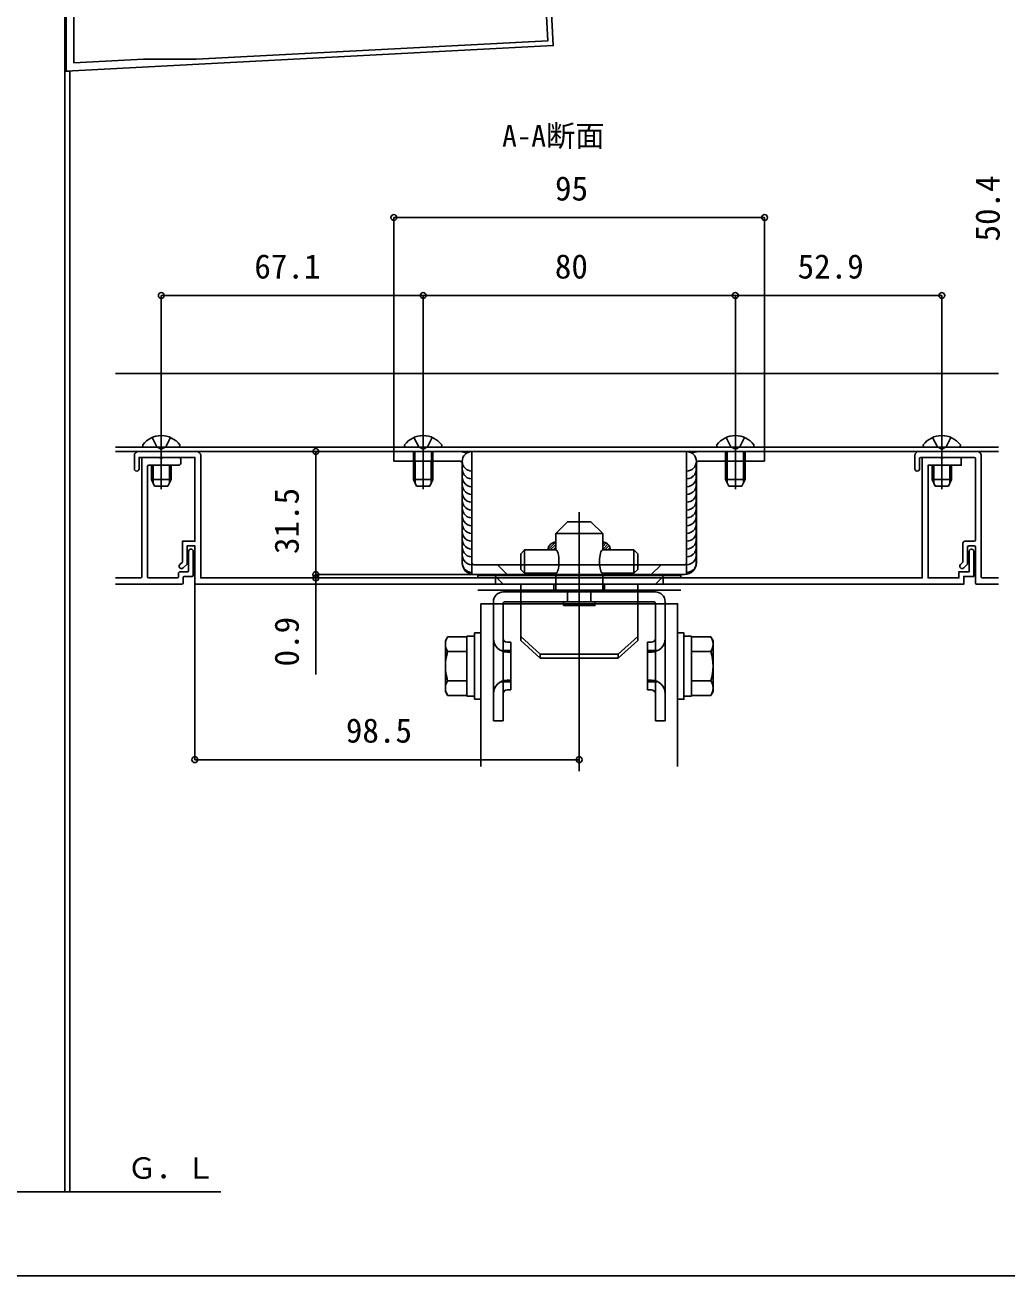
# Model space of a CAD drawing. Units: millimetres, scale not verified. Extents: x -8750 to 8750, y -12999 to 12940.
# Drawn here: x -2896 to 2136, y -12999 to -6584 of the extents above; entities that cross this region are included whole.
import ezdxf
from ezdxf.enums import TextEntityAlignment as Align

# ---------------------------------------------------------------- set-up
doc = ezdxf.new("R2010")
doc.units = ezdxf.units.MM
doc.header["$LTSCALE"] = 70
for name, color, linetype in [('0-0_0', 7, 'Continuous'), ('0-2_USER1', 3, 'Continuous'), ('0-3_YKK_11', 7, 'Continuous'), ('0-4_YKK_11E', 7, 'Continuous'), ('0-5_YKK_12', 2, 'Continuous'), ('0-6_YKK_13', 4, 'Continuous'), ('0-8_YKK_D', 6, 'Continuous'), ('0-9_YKK_ZWAK', 7, 'Continuous')]:
    doc.layers.add(name, color=color, linetype=linetype)
doc.styles.add('ＭＳ ゴシック', font='')
doc.styles.get('ＭＳ ゴシック').set_extended_font_data('MS Gothic')

msp = doc.modelspace()

# ---------------------------------------------------------------- linework, layer by layer
at = {"layer": '0-0_0'}
for p, q in [((1983.89, -8771.81), (1683.89, -8771.81)), ((-2298.11, -8811.81), (-2298.11, -9413.81)), ((-2207.27, -8801.81), (-2288.11, -8801.81)), ((-2268.11, -9413.81), (-2268.11, -8847.81)), ((-2262.11, -8841.81), (-2108.11, -8841.81)), ((-2108.11, -8801.81), (-2188.94, -8801.81)), ((-2098.11, -8831.81), (-2098.11, -8811.81)), ((1663.89, -8791.81), (1663.89, -8859.81)), ((1687.89, -8859.81), (1687.89, -8807.81)), ((1693.89, -8801.81), (1967.89, -8801.81)), ((1973.89, -8807.81), (1973.89, -9225.81)), ((2003.89, -9413.81), (2003.89, -8791.81)), ((1967.89, -9231.81), (1919.89, -9231.81)), ((-2058.11, -9283.81), (-2058.11, -9381.81)), ((-2034.11, -9405.81), (-2034.11, -9283.81)), ((1909.89, -9241.81), (1909.89, -9336.36)), ((1933.89, -9346.3), (1933.89, -9261.81)), ((1939.89, -9255.81), (1967.89, -9255.81)), ((1973.89, -9261.81), (1973.89, -9445.81)), ((1908.13, -9340.6), (1897.41, -9351.33)), ((1914.38, -9368.3), (1932.13, -9350.54)), ((-2304.11, -9419.81), (-2433.25, -9419.81)), ((-2116.11, -9419.81), (-2262.11, -9419.81)), ((-2110.11, -9397.81), (-2110.11, -9413.81)), ((-2064.11, -9387.81), (-2100.11, -9387.81)), ((-2086.11, -9445.81), (-2086.11, -9417.81)), ((-2080.11, -9411.81), (-2040.11, -9411.81)), ((2092.77, -9419.81), (2009.89, -9419.81)), ((-2433.25, -9451.81), (-2092.11, -9451.81)), ((1979.89, -9451.81), (2092.77, -9451.81))]:
    msp.add_line(p, q, dxfattribs=at)
for centre, radius, start, end in [((1683.89, -8791.81), 20, 90, 180), ((1983.89, -8791.81), 20, 0, 90), ((-2288.11, -8811.81), 10, 90, 180), ((-2262.11, -8847.81), 6, 90, 180), ((-2207.27, -8805.81), 4, 23.57818, 90), ((-2198.11, -8801.81), 6, 203.57818, 336.42182), ((-2188.94, -8805.81), 4, 90, 156.42182), ((-2108.11, -8811.81), 10, 0, 90), ((-2108.11, -8831.81), 10, 270, 0), ((1693.89, -8807.81), 6, 90, 180), ((1967.89, -8807.81), 6, 360, 90), ((1675.89, -8859.81), 12, 180, 0), ((1919.89, -9241.81), 10, 90, 180), ((1967.89, -9225.81), 6, 270, 360), ((-2046.11, -9283.81), 12, 0, 180), ((1939.89, -9261.81), 6, 90, 180), ((1967.89, -9261.81), 6, 360, 90), ((1905.89, -9359.81), 12, 135, 315), ((1903.89, -9336.36), 6, 315, 0), ((1927.89, -9346.3), 6, 315, 0), ((-2304.11, -9413.81), 6, 270, 0), ((-2262.11, -9413.81), 6, 180, 270), ((-2116.11, -9413.81), 6, 270, 360), ((-2100.11, -9397.81), 10, 90, 180), ((-2080.11, -9417.81), 6, 90, 180), ((-2064.11, -9381.81), 6, 270, 0), ((-2040.11, -9405.81), 6, 270, 360), ((2009.89, -9413.81), 6, 180, 270), ((-2092.11, -9445.81), 6, 270, 0), ((1979.89, -9445.81), 6, 180, 270)]:
    msp.add_arc(centre, radius, start, end, dxfattribs=at)
at = {"layer": '0-3_YKK_11'}
for p, q in [((-2287.58, -6759.9), (-2022.18, -6759.9)), ((-2016.11, -8771.81), (-2316.11, -8771.81)), ((-2336.11, -8791.81), (-2336.11, -8859.81))]:
    msp.add_line(p, q, dxfattribs=at)
for points in [[(-207.21, -6350.41), (-189.42, -6689.94), (-2685.99, -6820.78), (-2685.99, -5719.27)], [(-2645.99, -6337.24), (-2645.99, -6778.63), (-2289.68, -6759.96)], [(-2020.08, -6759.85), (-216.74, -6665.34), (-231.81, -6377.73), (-461.5, -6389.77), (-463.87, -6344.6), (-485.69, -6324.95), (-608.76, -6331.4), (-623.47, -6318.15), (-676.4, -6320.92)], [(-2312.11, -8859.81), (-2312.11, -8801.81), (-2026.11, -8801.81), (-2026.11, -9231.81), (-2090.11, -9231.81), (-2090.11, -9338.84), (-2102.59, -9351.33)], [(1941.89, -9283.81), (1941.89, -9387.81), (1889.89, -9387.81), (1889.89, -9419.81), (1731.89, -9419.81), (1731.89, -8841.81), (1901.89, -8841.81), (1901.89, -8801.81), (1811.06, -8801.81), (1807.39, -8804.21), (1796.39, -8804.21), (1792.73, -8801.81), (1701.89, -8801.81), (1701.89, -9419.81), (-1996.11, -9419.81), (-1996.11, -8791.81)], [(-2085.62, -9368.3), (-2066.11, -9348.78), (-2066.11, -9255.81), (-2026.11, -9255.81), (-2026.11, -9451.81)], [(-2026.11, -9451.81), (1913.89, -9451.81), (1913.89, -9411.81), (1965.89, -9411.81), (1965.89, -9283.81)]]:
    msp.add_lwpolyline(points, dxfattribs=at)
for centre, radius, start, end in [((-2287.58, -6799.9), 40, 89.99996, 92.99997), ((-2022.18, -6719.9), 40, 269.99995, 272.99995), ((-2316.11, -8791.81), 20, 90.00001, 179.99999), ((-2016.11, -8791.81), 20, 0.00001, 89.99999), ((-2324.11, -8859.81), 12, 179.99999, 0.00001), ((1953.89, -9283.81), 12, 359.99999, 180.00001), ((-2094.11, -9359.81), 12, 134.99999, 315.00001)]:
    msp.add_arc(centre, radius, start, end, dxfattribs=at)
at = {"layer": '0-4_YKK_11E'}
for p, q in [((-486.11, -9451.81), (-486.11, -9419.81)), ((373.89, -9451.81), (373.89, -9419.81))]:
    msp.add_line(p, q, dxfattribs=at)
at = {"layer": '0-5_YKK_12'}
for p, q in [((-2692.03, -12567.37), (-2692.03, -2457.36)), ((-2692.03, -6820.79), (-2666.03, -6820.79)), ((-2666.03, -12567.37), (-2666.03, -6820.79)), ((-2433.25, -8371.81), (2092.77, -8371.81)), ((-2433.25, -8749.81), (2092.77, -8749.81)), ((-2433.25, -8771.81), (2092.77, -8771.81)), ((-2433.25, -8771.81), (2092.77, -8771.81)), ((-56.11, -10411.2), (-56.11, -9081.81)), ((-560.11, -9551.81), (-560.11, -10387.2)), ((-8035.12, -12567.37), (-1892.42, -12567.37))]:
    msp.add_line(p, q, dxfattribs=at)
msp.add_lwpolyline([(-560.11, -9551.81), (447.89, -9551.81), (447.89, -10387.2)], dxfattribs=at)
at = {"layer": '0-6_YKK_13'}
for p, q in [((-2245.11, -8699.58), (-2221.01, -8747.91)), ((-2198.11, -8669.81), (-2198.11, -8963.8)), ((-2151.11, -8699.58), (-2175.21, -8747.91)), ((-903.11, -8699.58), (-879.01, -8747.91)), ((-856.11, -8669.81), (-856.11, -8963.8)), ((-809.11, -8699.58), (-833.21, -8747.91)), ((696.89, -8699.58), (720.99, -8747.91)), ((743.89, -8669.81), (743.89, -8963.8)), ((790.89, -8699.58), (766.79, -8747.91)), ((1754.89, -8699.58), (1778.99, -8747.91)), ((1801.89, -8669.81), (1801.89, -8963.8)), ((1848.89, -8699.58), (1824.79, -8747.91)), ((-2293.11, -8737.82), (-2293.11, -8739.81)), ((-2283.11, -8749.81), (-2113.11, -8749.81)), ((-2198.11, -8760.09), (-2221.01, -8747.91)), ((-2198.11, -8760.09), (-2175.21, -8747.91)), ((-2103.11, -8737.82), (-2103.11, -8739.81)), ((-666.11, -8771.81), (-1006.11, -8771.81)), ((-1006.11, -8771.81), (-1006.11, -8821.81)), ((-951.11, -8737.82), (-951.11, -8739.81)), ((-941.11, -8749.81), (-771.11, -8749.81)), ((-906.11, -8771.81), (-906.11, -8821.81)), ((-898.11, -8771.81), (-898.11, -8821.81)), ((-856.11, -8760.09), (-879.01, -8747.91)), ((-856.11, -8760.09), (-833.21, -8747.91)), ((-814.11, -8771.81), (-814.11, -8821.81)), ((-806.11, -8771.81), (-806.11, -8821.81)), ((-761.11, -8737.82), (-761.11, -8739.81)), ((-606.11, -9400.97), (-606.11, -8771.81)), ((-606.11, -8771.81), (493.89, -8771.81)), ((493.89, -9400.97), (493.89, -8771.81)), ((553.89, -8771.81), (893.89, -8771.81)), ((648.89, -8737.82), (648.89, -8739.81)), ((658.89, -8749.81), (828.89, -8749.81)), ((693.89, -8771.81), (693.89, -8821.81)), ((701.89, -8771.81), (701.89, -8821.81)), ((743.89, -8760.09), (720.99, -8747.91)), ((743.89, -8760.09), (766.79, -8747.91)), ((785.89, -8771.81), (785.89, -8821.81)), ((793.89, -8771.81), (793.89, -8821.81)), ((838.89, -8737.82), (838.89, -8739.81)), ((893.89, -8771.81), (893.89, -8821.81)), ((1706.89, -8737.82), (1706.89, -8739.81)), ((1716.89, -8749.81), (1886.89, -8749.81)), ((1801.89, -8760.09), (1778.99, -8747.91)), ((1801.89, -8760.09), (1824.79, -8747.91)), ((1896.89, -8737.82), (1896.89, -8739.81)), ((-2248.11, -8841.81), (-2248.11, -8915.81)), ((-2239.45, -8841.81), (-2239.45, -8934.22)), ((-2156.77, -8841.81), (-2156.77, -8934.22)), ((-2148.11, -8841.81), (-2148.11, -8915.81)), ((-666.11, -8821.81), (-1006.11, -8821.81)), ((-906.11, -8821.81), (-906.11, -8915.81)), ((-897.45, -8821.81), (-897.45, -8934.22)), ((-814.77, -8821.81), (-814.77, -8934.22)), ((-806.11, -8821.81), (-806.11, -8915.81)), ((-656.11, -8831.81), (-656.11, -9341.81)), ((543.89, -9341.81), (543.89, -8831.81)), ((553.89, -8821.81), (893.89, -8821.81)), ((693.89, -8821.81), (693.89, -8915.81)), ((702.55, -8821.81), (702.55, -8934.22)), ((785.23, -8821.81), (785.23, -8934.22)), ((793.89, -8821.81), (793.89, -8915.81)), ((1751.89, -8841.81), (1751.89, -8915.81)), ((1760.55, -8841.81), (1760.55, -8934.22)), ((1843.23, -8841.81), (1843.23, -8934.22)), ((1851.89, -8841.81), (1851.89, -8915.81)), ((-2148.11, -8915.81), (-2248.11, -8915.81)), ((-2232.11, -8949.81), (-2248.11, -8915.81)), ((-2148.11, -8915.81), (-2164.11, -8949.81)), ((-806.11, -8915.81), (-906.11, -8915.81)), ((-890.11, -8949.81), (-906.11, -8915.81)), ((-806.11, -8915.81), (-822.11, -8949.81)), ((793.89, -8915.81), (693.89, -8915.81)), ((709.89, -8949.81), (693.89, -8915.81)), ((793.89, -8915.81), (777.89, -8949.81)), ((1851.89, -8915.81), (1751.89, -8915.81)), ((1767.89, -8949.81), (1751.89, -8915.81)), ((1851.89, -8915.81), (1835.89, -8949.81)), ((-2164.11, -8949.81), (-2232.11, -8949.81)), ((-822.11, -8949.81), (-890.11, -8949.81)), ((777.89, -8949.81), (709.89, -8949.81)), ((1835.89, -8949.81), (1767.89, -8949.81)), ((-176.11, -9191.81), (-116.11, -9131.81)), ((-116.11, -9131.81), (3.89, -9131.81)), ((63.89, -9191.81), (3.89, -9131.81)), ((-216.03, -9273.31), (-178.61, -9235.89)), ((-176.11, -9191.81), (63.89, -9191.81)), ((-176.11, -9275.81), (-176.11, -9191.81)), ((63.89, -9275.81), (63.89, -9191.81)), ((63.89, -9245.1), (72.29, -9236.7)), ((-336.11, -9275.81), (-356.11, -9295.81)), ((-356.11, -9375.81), (-356.11, -9295.81)), ((-176.11, -9275.81), (-336.11, -9275.81)), ((-336.11, -9275.81), (-336.11, -9395.81)), ((-204.39, -9275.81), (-176.11, -9247.53)), ((-190.25, -9275.81), (-176.11, -9261.67)), ((63.89, -9259.24), (82.65, -9240.49)), ((63.89, -9273.39), (90.94, -9246.34)), ((223.89, -9275.81), (63.89, -9275.81)), ((75.61, -9275.81), (97.42, -9254)), ((89.75, -9275.81), (101.98, -9263.59)), ((243.89, -9295.81), (223.89, -9275.81)), ((223.89, -9275.81), (223.89, -9395.81)), ((243.89, -9375.81), (243.89, -9295.81)), ((-596.11, -9351.81), (483.89, -9351.81)), ((-425.4, -9401.81), (-475.4, -9351.81)), ((313.18, -9401.81), (363.18, -9351.81)), ((-596.11, -9401.81), (483.89, -9401.81)), ((463.89, -9401.81), (-576.11, -9401.81)), ((-576.11, -9401.81), (-576.11, -9419.81)), ((463.89, -9407.81), (-576.11, -9407.81)), ((463.89, -9419.81), (-576.11, -9419.81)), ((-496.11, -9401.81), (-446.11, -9451.81)), ((-425.4, -9401.81), (313.18, -9401.81)), ((-356.11, -9375.81), (-336.11, -9395.81)), ((-176.11, -9395.81), (-336.11, -9395.81)), ((-176.11, -9491.81), (-176.11, -9395.81)), ((223.89, -9395.81), (63.89, -9395.81)), ((63.89, -9491.81), (63.89, -9395.81)), ((223.89, -9395.81), (243.89, -9375.81)), ((383.89, -9401.81), (333.89, -9451.81)), ((463.89, -9401.81), (463.89, -9419.81)), ((463.89, -9481.81), (-576.11, -9481.81)), ((-446.11, -9451.81), (333.89, -9451.81)), ((-446.11, -9491.81), (333.89, -9491.81)), ((-356.11, -9491.81), (243.89, -9491.81)), ((-356.11, -9741.18), (-356.11, -9491.81)), ((-186.11, -9451.81), (-186.11, -9491.81)), ((-116.11, -9491.81), (-116.11, -9541.81)), ((3.89, -9491.81), (3.89, -9541.81)), ((73.89, -9451.81), (73.89, -9491.81)), ((243.89, -9451.81), (243.89, -9491.81)), ((243.89, -9741.18), (243.89, -9491.81)), ((-496.11, -10151.81), (-496.11, -9541.81)), ((-446.11, -10151.81), (-446.11, -9551.81)), ((-356.11, -9541.81), (-436.1, -9541.81)), ((243.89, -9541.81), (-356.11, -9541.81)), ((-136.11, -9541.81), (-136.11, -9561.81)), ((323.89, -9541.81), (243.89, -9541.81)), ((333.89, -10151.81), (333.89, -9551.81)), ((383.89, -10151.81), (383.89, -9541.81)), ((-742.11, -9741.81), (-730.5, -9721.7)), ((-742.11, -9741.81), (-742.11, -10001.81)), ((-632.11, -9721.7), (-730.5, -9721.7)), ((-632.11, -9717.81), (-632.11, -10025.81)), ((-632.11, -9717.81), (-592.11, -9717.81)), ((-632.11, -9721.7), (-632.11, -10021.92)), ((-406.11, -9749.81), (-426.11, -9749.81)), ((-406.11, -9749.81), (-406.11, -9993.81)), ((-256.11, -9810.68), (-356.11, -9720.05)), ((-356.11, -9741.18), (-256.11, -9831.81)), ((143.89, -9810.68), (243.89, -9720.05)), ((143.89, -9831.81), (243.89, -9741.18)), ((293.89, -9749.81), (313.89, -9749.81)), ((293.89, -9749.81), (293.89, -9993.81)), ((519.89, -9717.81), (479.89, -9717.81)), ((519.89, -9717.81), (519.89, -9721.7)), ((519.89, -9721.7), (618.28, -9721.7)), ((519.89, -9721.7), (519.89, -10021.92)), ((629.89, -9741.81), (618.28, -9721.7)), ((629.89, -9741.81), (629.89, -10001.81)), ((-632.11, -9796.76), (-730.5, -9796.76)), ((-406.11, -9791.81), (-456.04, -9791.81)), ((-406.11, -9799.81), (-426.11, -9799.81)), ((143.89, -9810.68), (-256.11, -9810.68)), ((-256.11, -9810.68), (-256.11, -9831.81)), ((143.89, -9810.68), (143.89, -9831.81)), ((293.89, -9791.81), (343.82, -9791.81)), ((293.89, -9799.81), (313.89, -9799.81)), ((519.89, -9796.76), (618.28, -9796.76)), ((143.89, -9831.81), (-256.11, -9831.81)), ((-742.11, -10001.81), (-730.5, -10021.92)), ((-632.11, -9946.87), (-730.5, -9946.87)), ((-406.11, -9951.81), (-456.04, -9951.81)), ((-406.11, -9943.81), (-426.11, -9943.81)), ((-406.11, -9993.81), (-426.11, -9993.81)), ((293.89, -9943.81), (313.89, -9943.81)), ((293.89, -9951.81), (343.82, -9951.81)), ((293.89, -9993.81), (313.89, -9993.81)), ((519.89, -9946.87), (618.28, -9946.87)), ((629.89, -10001.81), (618.28, -10021.92)), ((-632.11, -10021.92), (-730.5, -10021.92)), ((-632.11, -10025.81), (-592.11, -10025.81)), ((519.89, -10025.81), (479.89, -10025.81)), ((519.89, -10021.92), (618.28, -10021.92)), ((519.89, -10021.92), (519.89, -10025.81)), ((-496.11, -10151.81), (-446.11, -10151.81)), ((333.89, -10151.81), (383.89, -10151.81))]:
    msp.add_line(p, q, dxfattribs=at)
for points in [[(243.89, -9451.81), (-356.11, -9451.81), (-356.11, -9491.81)], [(23.89, -9541.81), (23.89, -9561.81), (-136.11, -9561.81)]]:
    msp.add_lwpolyline(points, dxfattribs=at)
for points in [[(-560.11, -10041.81), (-560.11, -9701.81), (-592.11, -9701.81), (-592.11, -10041.81)], [(447.89, -10041.81), (447.89, -9701.81), (479.89, -9701.81), (479.89, -10041.81)]]:
    msp.add_lwpolyline(points, close=True, dxfattribs=at)
for centre, radius, start, end in [((-2198.11, -8807.81), 118, 36.38156, 143.61844), ((-856.11, -8807.81), 118, 36.38156, 143.61844), ((743.89, -8807.81), 118, 36.38156, 143.61844), ((1801.89, -8807.81), 118, 36.38156, 143.61844), ((-2283.11, -8739.81), 10, 180, 270), ((-2113.11, -8739.81), 10, 270, 0), ((-941.11, -8739.81), 10, 180, 270), ((-771.11, -8739.81), 10, 270, 0), ((-666.11, -8831.81), 60, 58.34554, 90), ((-606.11, -8821.81), 50, 90, 270), ((493.89, -8821.81), 50, 270, 90), ((553.89, -8831.81), 60, 90, 121.65446), ((658.89, -8739.81), 10, 180, 270), ((828.89, -8739.81), 10, 270, 0), ((1716.89, -8739.81), 10, 180, 270), ((1886.89, -8739.81), 10, 270, 0), ((-666.11, -8831.81), 10, 0, 90), ((-606.11, -8861.81), 50, 156.42182, 270), ((493.89, -8861.81), 50, 270, 23.57818), ((553.89, -8831.81), 10, 90, 180), ((-606.11, -8901.81), 50, 156.42182, 270), ((493.89, -8901.81), 50, 270, 23.57818), ((-606.11, -8941.81), 50, 156.42182, 270), ((-606.11, -8981.81), 50, 156.42182, 270), ((493.89, -8941.81), 50, 270, 23.57818), ((493.89, -8981.81), 50, 270, 23.57818), ((-606.11, -9021.81), 50, 156.42182, 270), ((-606.11, -9061.81), 50, 156.42182, 270), ((493.89, -9021.81), 50, 270, 23.57818), ((493.89, -9061.81), 50, 270, 23.57818), ((-606.11, -9101.81), 50, 156.42182, 270), ((493.89, -9101.81), 50, 270, 23.57818), ((-606.11, -9141.81), 50, 156.42182, 270), ((-606.11, -9181.81), 50, 156.42182, 270), ((493.89, -9141.81), 50, 270, 23.57818), ((493.89, -9181.81), 50, 270, 23.57818), ((-606.11, -9221.81), 50, 156.42182, 270), ((-176.11, -9275.81), 40, 90, 180), ((63.89, -9275.81), 40, 0, 90), ((493.89, -9221.81), 50, 270, 23.57818), ((-606.11, -9261.81), 50, 156.42182, 270), ((-606.11, -9301.81), 50, 156.42182, 270), ((493.89, -9261.81), 50, 270, 23.57818), ((493.89, -9301.81), 50, 270, 23.57818), ((-606.11, -9341.81), 50, 156.42182, 270), ((-596.11, -9341.81), 60, 180, 270), ((-596.11, -9341.81), 10, 180, 270), ((483.89, -9341.81), 10, 270, 0), ((483.89, -9341.81), 60, 270, 0), ((493.89, -9341.81), 50, 270, 23.57818), ((-446.11, -9541.81), 50, 90, 180), ((333.89, -9541.81), 50, 0, 90), ((-436.11, -9551.81), 10, 90, 180), ((323.89, -9551.81), 10, 0, 90), ((-675.66, -9759.23), 66.45, 145.61575, 214.38425), ((-426.11, -9729.81), 70, 180, 270), ((-426.11, -9729.81), 20, 180, 270), ((313.89, -9729.81), 20, 270, 360), ((313.89, -9729.81), 70, 270, 360), ((563.44, -9759.23), 66.45, 325.61575, 34.38425), ((-493.72, -9871.81), 248.39, 162.41205, 197.58795), ((381.5, -9871.81), 248.39, 342.41205, 17.58795), ((-675.66, -9984.4), 66.45, 145.61575, 214.38425), ((-426.11, -10013.81), 70, 90, 180), ((-426.11, -10013.81), 20, 90, 180), ((313.89, -10013.81), 70, 0, 90), ((313.89, -10013.81), 20, 0, 90), ((563.44, -9984.4), 66.45, 325.61575, 34.38425)]:
    msp.add_arc(centre, radius, start, end, dxfattribs=at)
for centre, major_axis in [((-176.11, -9335.81), (0, 60)), ((63.89, -9335.81), (0, -60))]:
    msp.add_ellipse(centre, major_axis=major_axis, ratio=0.267949, start_param=3.1415927, end_param=6.2831853, dxfattribs=at)
at = {"layer": '0-8_YKK_D'}
for p, q in [((-1006.11, -8770.81), (-1006.11, -7570.81)), ((-1006.11, -7571.81), (893.89, -7571.81)), ((893.89, -8770.81), (893.89, -7570.81)), ((-2198.11, -8668.81), (-2198.11, -7970.81)), ((-856.11, -7971.81), (-2198.11, -7971.81)), ((-856.11, -8668.81), (-856.11, -7970.81)), ((-856.11, -8668.81), (-856.11, -7970.81)), ((-856.11, -7971.81), (743.89, -7971.81)), ((743.89, -8668.81), (743.89, -7970.81)), ((743.89, -8668.81), (743.89, -7970.81)), ((743.89, -7971.81), (1801.89, -7971.81)), ((1801.89, -8668.81), (1801.89, -7970.81)), ((-1007.11, -8771.81), (-1407.11, -8771.81)), ((-1406.11, -8771.81), (-1406.11, -9401.81)), ((-1406.11, -9401.81), (-1406.11, -9341.81)), ((-597.11, -9401.81), (-1407.11, -9401.81)), ((-597.11, -9401.81), (-1407.11, -9401.81)), ((-577.11, -9419.81), (-1407.11, -9419.81)), ((-1406.11, -9401.81), (-1406.11, -9419.81)), ((-1406.11, -9419.81), (-1406.11, -9915.1)), ((-2026.11, -9446.81), (-2026.11, -10352.81)), ((-2026.11, -10351.81), (-56.11, -10351.81)), ((-56.11, -10410.2), (-56.11, -10350.81))]:
    msp.add_line(p, q, dxfattribs=at)
for centre in [(-1006.11, -7571.81), (893.89, -7571.81), (-2198.11, -7971.81), (-856.11, -7971.81), (-856.11, -7971.81), (743.89, -7971.81), (743.89, -7971.81), (1801.89, -7971.81), (-1406.11, -8771.81), (-1406.11, -9401.81), (-1406.11, -9401.81), (-1406.11, -9419.81), (-2026.11, -10351.81), (-56.11, -10351.81)]:
    msp.add_circle(centre, 15, dxfattribs=at)
at = {"layer": '0-9_YKK_ZWAK'}
msp.add_lwpolyline([(-8750, -12999.4), (8750, -12999.4), (8750, 12500.6)], dxfattribs=at)

# ---------------------------------------------------------------- texts
at = {"layer": '0-2_USER1', "style": 'ＭＳ ゴシック'}
for s, p in [('A-A断面', (-451.09, -7240.55)), ('Ｇ．Ｌ', (-2372.12, -12534.02))]:
    msp.add_text(s, height=110, dxfattribs=at).set_placement(p, align=Align.BOTTOM_LEFT)
at = {"layer": '0-8_YKK_D', "style": 'ＭＳ ゴシック'}
for s, p in [('95', (-180.23, -7521.81)), ('67.1', (-1721.26, -7921.81)), ('80', (-181.19, -7921.81)), ('52.9', (1062.81, -7921.81)), ('98.5', (-1252.16, -10301.81))]:
    msp.add_text(s, height=124.6, dxfattribs=at).set_placement(p, align=Align.BOTTOM_LEFT)
for s, p in [('50.4', (2135.94, -7694.49)), ('31.5', (-1456.11, -9297.38)), ('0.9', (-1456.11, -9873.79))]:
    msp.add_text(s, height=124.6, rotation=90, dxfattribs=at).set_placement(p, align=Align.BOTTOM_LEFT)

doc.saveas('drawing.dxf')
